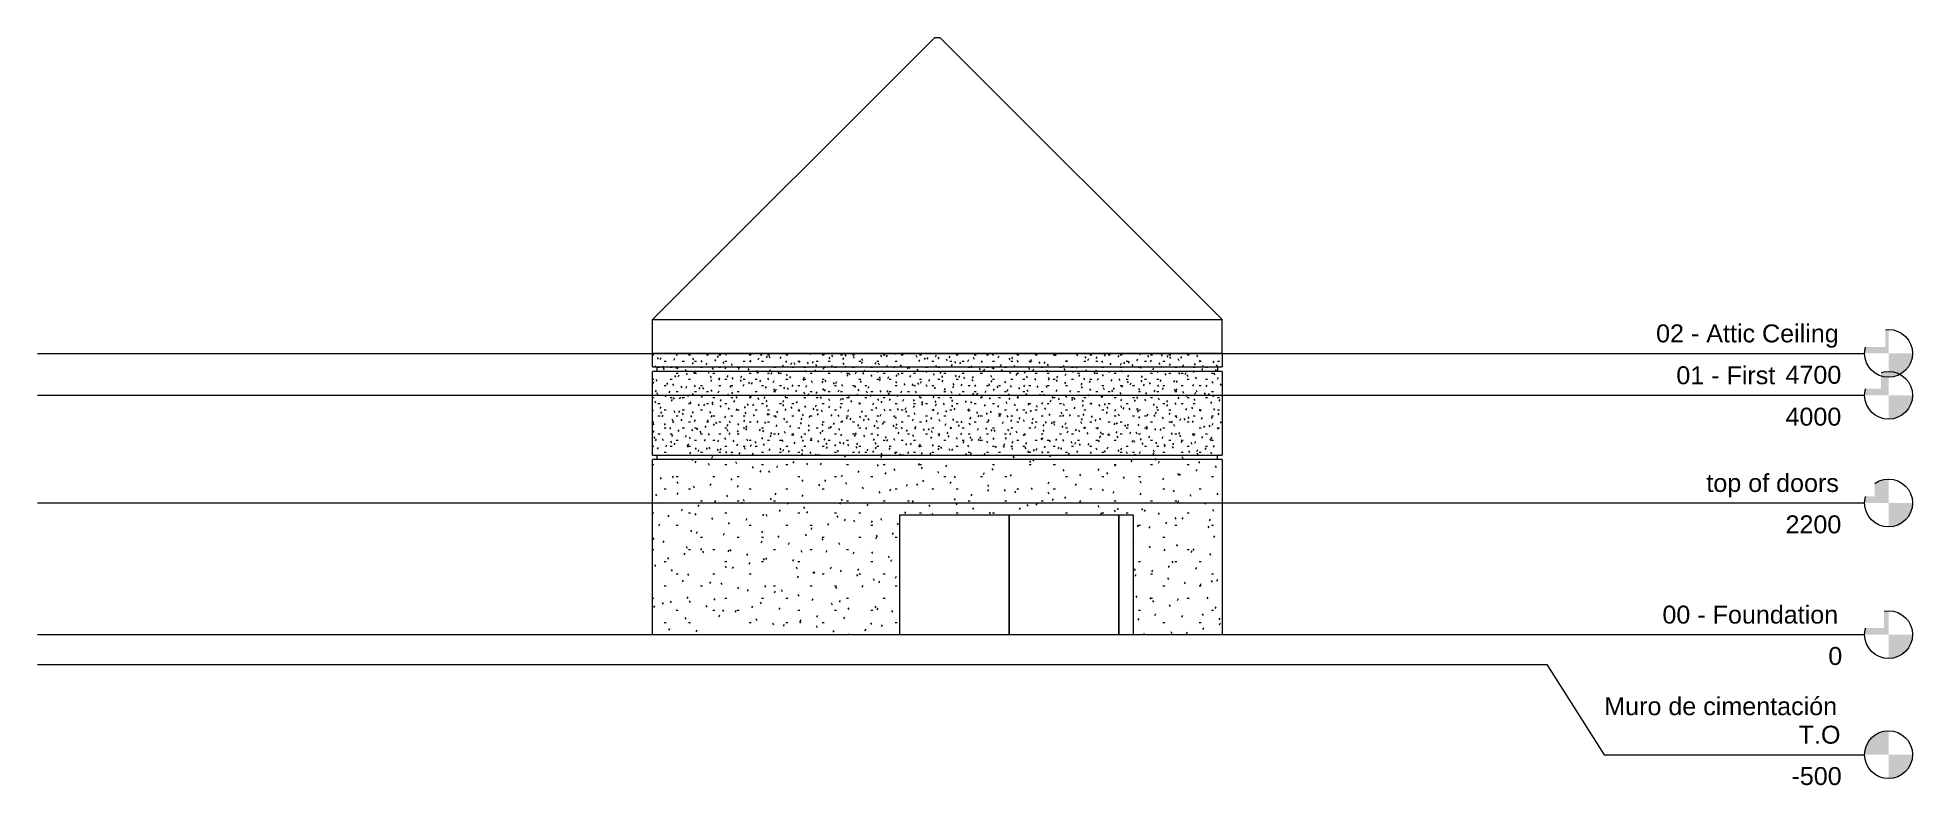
# Model space of a CAD drawing. Header units: millimetres. Extents: x -15489 to 15834, y -2589 to 9980.
import ezdxf

# ---------------------------------------------------------------- set-up
doc = ezdxf.new("R2010")
doc.units = ezdxf.units.MM
for name, color, linetype, lineweight in [('A-FLOR-LEVL', 51, 'Continuous', 9), ('A-GLAZ-CURT', 52, 'Continuous', 9), ('A-ROOF', 132, 'Continuous', 9), ('A-WALL', 113, 'Continuous', 9), ('A-WALL-PATT', 111, 'Continuous', 9)]:
    doc.layers.add(name, color=color, linetype=linetype, lineweight=lineweight)
doc.styles.add('Arial', font='arial.ttf', dxfattribs={"height": 299.9999999999996})
pattern_1 = [(0, (58.25899999999999, 0), (812.8, 203.2), [33.528, -576.072, 33.528, -576.072, -3251.2]), (0, (58.25899999999999, 0), (812.8, 203.2), [-1219.2, 33.528, -1185.672, 33.528, -576.072, -1422.4]), (0, (58.25899999999999, 0), (812.8, 203.2), [-3048, 33.528, -372.872, 33.528, -982.4719999999999]), (120, (363.059, 101.6), (-582.3763620489977, 602.3054481959917), [33.52799999999999, -576.0719999999999, 33.52799999999999, -576.0719999999999, -3251.199999999999]), (120, (363.059, 101.6), (-582.3763620489977, 602.3054481959917), [-1219.2, 33.52799999999999, -1185.672, 33.52799999999999, -576.0719999999999, -1422.4]), (120, (363.059, 101.6), (-582.3763620489977, 602.3054481959917), [-3048, 33.52799999999999, -372.8719999999999, 33.52799999999999, -982.4719999999999]), (240, (464.6589999999999, 508), (-230.4236379510019, -805.5054481959917), [33.528, -576.072, 33.528, -576.072, -3251.2]), (240, (464.6589999999999, 508), (-230.4236379510019, -805.5054481959917), [-1219.2, 33.528, -1185.672, 33.528, -576.072, -1422.4]), (240, (464.6589999999999, 508), (-230.4236379510019, -805.5054481959917), [-3048, 33.528, -372.872, 33.528, -982.4719999999999])]
pattern_2 = [(0, (58.25899999999999, 0), (406.4, 101.6), [33.528, -271.272, 33.528, -271.272, -1625.6]), (0, (58.25899999999999, 0), (406.4, 101.6), [-609.6, 33.528, -576.072, 33.528, -271.272, -711.2]), (0, (58.25899999999999, 0), (406.4, 101.6), [-1524, 33.528, -169.672, 33.528, -474.472]), (120, (210.659, 50.8), (-291.1881810244988, 301.1527240979959), [33.52799999999999, -271.272, 33.52799999999999, -271.272, -1625.599999999999]), (120, (210.659, 50.8), (-291.1881810244988, 301.1527240979959), [-609.5999999999999, 33.52799999999999, -576.0719999999999, 33.52799999999999, -271.272, -711.1999999999999]), (120, (210.659, 50.8), (-291.1881810244988, 301.1527240979959), [-1524, 33.52799999999999, -169.672, 33.52799999999999, -474.4719999999999]), (240, (261.459, 254), (-115.2118189755009, -402.7527240979958), [33.528, -271.272, 33.528, -271.272, -1625.6]), (240, (261.459, 254), (-115.2118189755009, -402.7527240979958), [-609.6, 33.528, -576.072, 33.528, -271.272, -711.2]), (240, (261.459, 254), (-115.2118189755009, -402.7527240979958), [-1524, 33.528, -169.672, 33.528, -474.472])]

# ---------------------------------------------------------------- blocks, each defined once
blk = doc.blocks.new('Panel de sistema - Acristalado-2147494767-Sur')
at = {"layer": 'A-GLAZ-CURT'}
for p, q in [((744.5000003047867, 0), (744.500000304787, 2000)), ((-1085.500000000013, 0), (744.5000003047867, 0))]:
    blk.add_line(p, q, dxfattribs=at)
blk = doc.blocks.new('Panel de sistema - Acristalado-V1-Sur')
at = {"layer": 'A-GLAZ-CURT'}
for p, q in [((744.5000001523865, 2000), (744.5000001523865, 0)), ((2574.500000457187, 0), (2574.500000457187, 2000)), ((744.5000001523865, 0), (2574.500000457187, 0))]:
    blk.add_line(p, q, dxfattribs=at)
blk = doc.blocks.new('Panel de sistema - Acristalado-2147494768-Sur')
at = {"layer": 'A-GLAZ-CURT'}
for p, q in [((2574.500000304787, 2000), (2574.500000304787, 0)), ((2574.500000304787, 0), (2814.499999999987, 0))]:
    blk.add_line(p, q, dxfattribs=at)
blk = doc.blocks.new('Level - Extremo inicial de nivel - Círculo-11789-Sur')
at = {"layer": 'A-FLOR-LEVL'}
h = blk.add_hatch(color=256, dxfattribs=at)
edge = h.paths.add_edge_path()
edge.add_line((15434.24603174607, 1.2882e-12), (15034.24603174607, 1.2882e-12))
edge.add_arc((15434.24603174607, -1.394e-13), 399.9999999999994, 90.00000000000028, 180.0000000000002, ccw=False)
edge.add_line((15434.24603174607, 399.9999999999997), (15434.24603174607, 1.3074e-12))
h = blk.add_hatch(color=256, dxfattribs=at)
edge = h.paths.add_edge_path()
edge.add_line((15434.24603174607, -399.9999999999997), (15434.24603174607, -2.6148e-12))
edge.add_line((15434.24603174607, -2.5908e-12), (15834.24603174607, -2.5908e-12))
edge.add_arc((15434.24603174607, -1.586e-13), 399.9999999999992, 269.99999999999994, 359.9999999999998, ccw=False)
blk.add_circle((15434.24603174607, 0), 400, dxfattribs=at)

msp = doc.modelspace()

# ---------------------------------------------------------------- hatches: boundary and pattern name
at = {"layer": 'A-WALL-PATT'}
h = msp.add_hatch(dxfattribs=at)
h.set_pattern_fill('FP_2', color=256, style=0, pattern_type=2)
h.set_pattern_definition(pattern_2)
h.paths.add_polyline_path([(-4785.500000000018, 3000.000000000003), (-4785.500000000018, 4400.000000000004), (-5214.50000000002, 4400.000000000004), (-5214.50000000002, 3000.000000000003)])
h.paths.add_polyline_path([(-4785.500000000018, 4475.000000000004), (-4785.500000000018, 4700.000000000005), (-5214.50000000002, 4700.000000000005), (-5214.50000000002, 4475.000000000004)])
h = msp.add_hatch(dxfattribs=at)
h.set_pattern_fill('FP_2', color=256, style=0, pattern_type=2)
h.set_pattern_definition(pattern_2)
h.paths.add_polyline_path([(-4785.500000000018, 3000.000000000003), (3870.268036198718, 3000.000000000003), (3870.268036198718, 4400.000000000004), (-4785.500000000018, 4400.000000000004)])
h.paths.add_polyline_path([(172.6180075524932, 4475.000000000004), (3870.268036198718, 4475.000000000004), (3870.268036198718, 4700.000000000005), (-4785.500000000018, 4700.000000000005), (-4785.500000000018, 4475.000000000004)])
h = msp.add_hatch(dxfattribs=at)
h.set_pattern_fill('FP_2', color=256, style=0, pattern_type=2)
h.set_pattern_definition(pattern_2)
h.paths.add_polyline_path([(4299.26803619872, 3000.000000000003), (4299.268036198716, 4400.000000000004), (3870.268036198718, 4400.000000000004), (3870.268036198718, 3000.000000000003)])
h.paths.add_polyline_path([(4299.268036198716, 4475.000000000004), (4299.268036198716, 4700.000000000005), (3870.268036198718, 4700.000000000005), (3870.268036198718, 4475.000000000004)])
h = msp.add_hatch(dxfattribs=at)
h.set_pattern_fill('FP_2', color=256, style=0, pattern_type=2)
h.set_pattern_definition(pattern_2)
h.paths.add_polyline_path([(-5139.500000000017, 4475.000000000004), (-5139.500000000015, 4400.000000000004), (-4785.500000000018, 4400.000000000004), (-4785.500000000018, 4475.000000000004)])
h = msp.add_hatch(dxfattribs=at)
h.set_pattern_fill('FP_2', color=256, style=0, pattern_type=2)
h.set_pattern_definition(pattern_2)
h.paths.add_polyline_path([(3870.268036198718, 4400.000000000004), (3870.268036198718, 4475.000000000004), (-4785.500000000018, 4475.000000000004), (-4785.500000000018, 4400.000000000004), (172.6180075524933, 4400.000000000004)])
h = msp.add_hatch(dxfattribs=at)
h.set_pattern_fill('FP_2', color=256, style=0, pattern_type=2)
h.set_pattern_definition(pattern_2)
h.paths.add_polyline_path([(3870.268036198718, 4400.000000000004), (4224.26803619872, 4400.000000000004), (4224.26803619872, 4475.000000000004), (3870.268036198718, 4475.000000000004)])
h = msp.add_hatch(dxfattribs=at)
h.set_pattern_fill('FP_1', color=256, style=0, pattern_type=2)
h.set_pattern_definition(pattern_1)
h.paths.add_polyline_path([(-4785.500000000018, 0), (-4785.500000000018, 2925.000000000003), (-5214.50000000002, 2925.000000000003), (-5214.50000000002, 0), (-5087.500000000016, 0)])
h = msp.add_hatch(dxfattribs=at)
h.set_pattern_fill('FP_1', color=256, style=0, pattern_type=2)
h.set_pattern_definition(pattern_1)
h.paths.add_polyline_path([(2814.499999999987, 2925.000000000003), (3870.268036198718, 2925.000000000003), (3870.268036198718, 3000.000000000003), (-4785.500000000018, 3000.000000000003), (-4785.500000000018, 2925.000000000003), (172.6180075524933, 2925.000000000003)])
h = msp.add_hatch(dxfattribs=at)
h.set_pattern_fill('FP_1', color=256, style=0, pattern_type=2)
h.set_pattern_definition(pattern_1)
h.paths.add_polyline_path([(3870.268036198718, 0), (3870.268036198718, 2925.000000000003), (-4785.500000000018, 2925.000000000003), (-4785.500000000018, 0), (-1085.500000000014, 0), (-1085.500000000014, 2000.000000000003), (2814.499999999987, 2000.000000000003), (2814.499999999991, 0)])
h = msp.add_hatch(dxfattribs=at)
h.set_pattern_fill('FP_1', color=256, style=0, pattern_type=2)
h.set_pattern_definition(pattern_1)
h.paths.add_polyline_path([(4172.268036198718, 0), (4299.268036198716, 0), (4299.268036198716, 2925.000000000003), (3870.268036198718, 2925.000000000003), (3870.268036198718, 0)])

# ---------------------------------------------------------------- linework, layer by layer
at = {"layer": 'A-FLOR-LEVL'}
msp.add_line((-15489.01001664109, -500), (9728.26200895785, -500), dxfattribs=at)
at = {"layer": 'A-ROOF'}
for p, q in [((-5214.500000000011, 5265.685424949238), (-499.9999999999964, 9980.185424949223)), ((-499.9999999999969, 9980.185424949223), (-415.2319638012773, 9980.185424949223)), ((-415.2319638012773, 9980.185424949223), (4299.268036198711, 5265.685424949238)), ((-5214.500000000011, 5265.685424949238), (4299.268036198711, 5265.685424949238)), ((-5214.500000000011, 4700), (-5214.500000000011, 5265.685424949238)), ((4299.268036198711, 4700), (4299.268036198711, 5265.685424949238))]:
    msp.add_line(p, q, dxfattribs=at)
at = {"layer": 'A-WALL'}
for p, q in [((-5214.500000000011, 4475), (-5214.500000000011, 4700)), ((4299.268036198711, 4700), (-5214.500000000011, 4700)), ((4299.268036198711, 4700), (4299.268036198711, 4475)), ((-5214.500000000011, 4475), (4299.268036198711, 4475)), ((-5214.500000000011, 3000), (-5214.500000000011, 4400)), ((4299.268036198711, 4400), (-5214.500000000011, 4400)), ((-5139.500000000012, 4400), (-5139.500000000012, 4475)), ((4224.268036198711, 4475), (4224.268036198711, 4400)), ((4299.268036198711, 4400), (4299.268036198711, 3000)), ((-5214.500000000011, 3000), (4299.268036198713, 3000)), ((-5214.500000000011, 0), (-5214.500000000011, 2925)), ((4299.26803619871, 2925), (-5214.500000000011, 2925)), ((-5139.500000000012, 2925), (-5139.500000000012, 3000)), ((4224.268036198711, 2925), (4224.268036198711, 3000)), ((4299.268036198711, 2925), (4299.268036198711, 0)), ((-1085.500000000014, 0), (-1085.500000000014, 2000)), ((-1085.500000000014, 2000), (2814.499999999986, 2000)), ((2814.499999999986, 2000), (2814.499999999986, 0)), ((-5214.500000000011, 0), (-1085.500000000014, 0)), ((2814.499999999987, 0), (4299.268036198711, 0))]:
    msp.add_line(p, q, dxfattribs=at)

# ---------------------------------------------------------------- block references
at = {"layer": 'A-FLOR-LEVL'}
for p in [(0, 3999.999999999997), (0, 2199.999999999999), (0, 0), (0, -2006.830571862904)]:
    msp.add_blockref('Level - Extremo inicial de nivel - Círculo-11789-Sur', p, dxfattribs=at)
at = {"layer": 'A-GLAZ-CURT'}
for name in ['Panel de sistema - Acristalado-2147494767-Sur', 'Panel de sistema - Acristalado-V1-Sur', 'Panel de sistema - Acristalado-2147494768-Sur']:
    msp.add_blockref(name, (0, 0), dxfattribs=at)

# ---------------------------------------------------------------- texts
at = {"layer": 'A-FLOR-LEVL', "char_height": 299.9999999999996, "attachment_point": 1, "style": 'Arial', "bg_fill": 3, "box_fill_scale": 1.25, "bg_fill_color": 9, "bg_fill_true_color": 13158600, "bg_fill_transparency": 0}
for s, insert, width in [('0', (14427.77288010726, -207.4452873470087), 288.6074999999997), ('Muro de cimentación', (10684.99993923038, -1046.444342865392), 4802.108124999995)]:
    msp.add_mtext(s, dxfattribs=dict(at, insert=insert, width=width))

# ---------------------------------------------------------------- next in the draw order: linework, layer by layer
at = {"layer": 'A-FLOR-LEVL'}
msp.add_line((9728.26200895785, -500), (10683.87846354746, -2006.830571862906), dxfattribs=at)

# ---------------------------------------------------------------- next in the draw order: texts
at = {"layer": 'A-FLOR-LEVL', "char_height": 299.9999999999996, "attachment_point": 1, "style": 'Arial', "bg_fill": 3, "box_fill_scale": 1.25, "bg_fill_color": 9, "bg_fill_true_color": 13158600, "bg_fill_transparency": 0}
for s, insert, width in [('01 - First Floor', (11888.99993923038, 4484.38622899751), 3343.036874999997), ('4000', (13712.77288010727, 3792.554712652989), 1154.429999999999), ('top of doors', (12390.9999392304, 2684.386228997512), 2733.754374999997), ('2200', (13712.77288010729, 1992.55471265299), 1154.429999999999), ('00 - Foundation', (11656.99993923038, 484.3862289975123), 3623.627499999997), ('T.O', (13932.76035589705, -1522.694342865392), 865.8224999999989), ('-500', (13812.77288010727, -2214.275859209913), 1034.176874999999)]:
    msp.add_mtext(s, dxfattribs=dict(at, insert=insert, width=width))

# ---------------------------------------------------------------- next in the draw order: linework, layer by layer
at = {"layer": 'A-FLOR-LEVL'}
for p, q in [((-15489.01001664108, 4000), (15034.24603174608, 4000)), ((-15489.01001664111, 2200), (15034.24603174611, 2200)), ((-15489.01001664108, 0), (15034.24603174608, 0)), ((10683.87846354746, -2006.830571862906), (15034.24603174608, -2006.830571862906))]:
    msp.add_line(p, q, dxfattribs=at)

# ---------------------------------------------------------------- next in the draw order: block references
msp.add_blockref('Level - Extremo inicial de nivel - Círculo-11789-Sur', (0, 4699.999999999996), dxfattribs=at)

# ---------------------------------------------------------------- next in the draw order: texts
at = {"layer": 'A-FLOR-LEVL', "char_height": 299.9999999999996, "attachment_point": 1, "style": 'Arial', "bg_fill": 3, "box_fill_scale": 1.25, "bg_fill_color": 9, "bg_fill_true_color": 13158600, "bg_fill_transparency": 0}
for s, insert, width in [('02 - Attic Ceiling', (11550.99993923039, 5184.386228997508), 3751.897499999996), ('4700', (13712.77288010728, 4492.554712652988), 1154.429999999999)]:
    msp.add_mtext(s, dxfattribs=dict(at, insert=insert, width=width))

# ---------------------------------------------------------------- next in the draw order: linework, layer by layer
at = {"layer": 'A-FLOR-LEVL'}
msp.add_line((-15489.0100166411, 4700), (15034.24603174609, 4700), dxfattribs=at)

doc.saveas('drawing.dxf')
